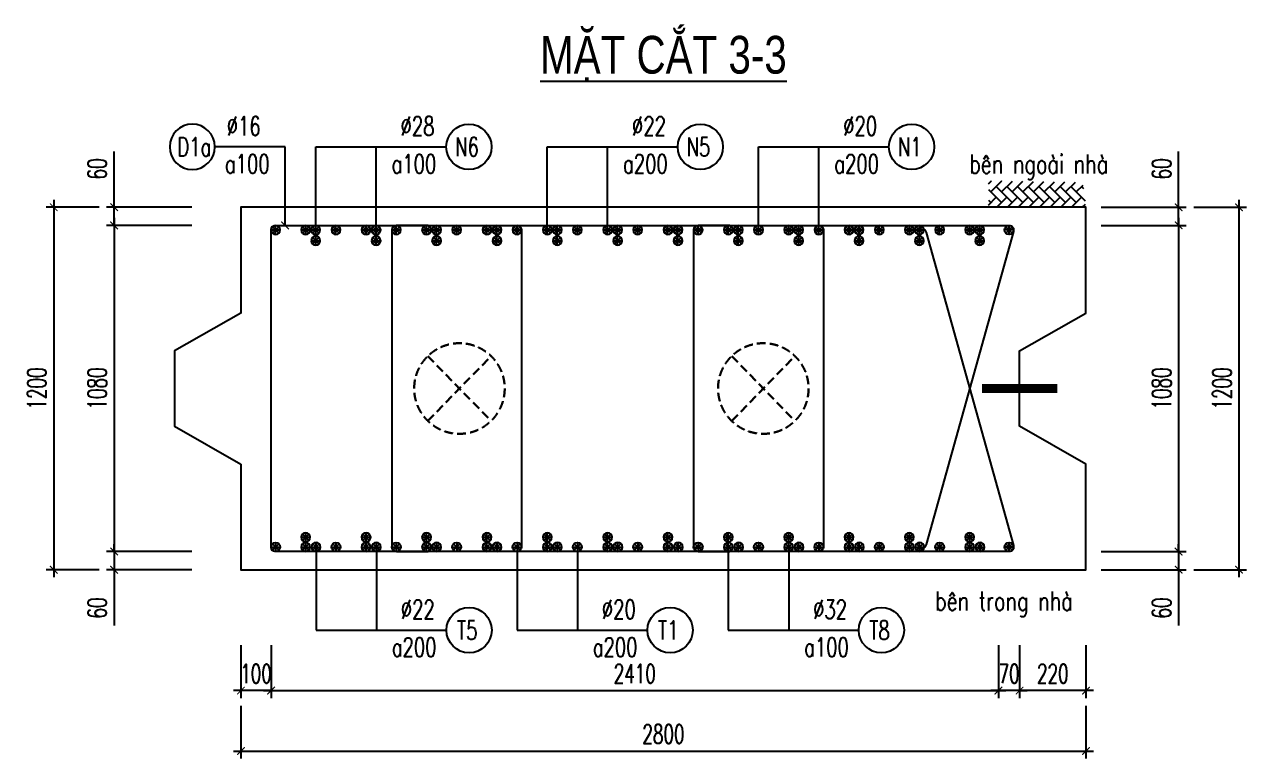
# Model space of a CAD drawing. Header units: millimetres. Extents: x -143483 to 1166745, y -1448440 to -1202244.
# Drawn here: x -13922 to 2275, y -1332029 to -1322307 of the extents above; entities that cross this region are included whole.
import ezdxf
from ezdxf.enums import TextEntityAlignment as Align

# ---------------------------------------------------------------- set-up
doc = ezdxf.new("R2010")
doc.units = ezdxf.units.MM
doc.header["$LTSCALE"] = 30
doc.header["$PDMODE"] = 3
doc.linetypes.add('DASHED', pattern=[19.05, 12.7, -6.35])
doc.layers.get('0').update_dxf_attribs({"lineweight": 9})
doc.layers.get('Defpoints').update_dxf_attribs({"lineweight": 9})
for name, color, linetype in [('ccu11-Cotthep', 9, 'Continuous'), ('ccu11-Dim', 8, 'Continuous'), ('ccu11-Hatch', 8, 'Continuous'), ('ccu11-Text', 31, 'Continuous'), ('ccu11-Thay', 7, 'Continuous'), ('ccu11-Thep', 4, 'Continuous'), ('ccu11-Thep doc', 4, 'Continuous'), ('ccu11-Thepdai', 6, 'Continuous')]:
    doc.layers.add(name, color=color, linetype=linetype)
doc.layers.add('ccu11-Khuat', color=9, linetype='DASHED', lineweight=30)
doc.layers.add('Vicom_thep doc', color=1, linetype='Continuous', lineweight=35)
doc.styles.add('ccu11-dim', font='vnsimli.shx', dxfattribs={"width": 0.65, "bigfont": 'bigfont.shx'})
doc.styles.add('ccu11-VnAvH-B', font='VHAVANB.TTF')
doc.styles.add('ccu11-vnsimli', font='vnsimli.shx', dxfattribs={"width": 0.8, "bigfont": 'vns.shx'})
doc.styles.add('ccu11-vnsimple', font='vnsimple.shx', dxfattribs={"bigfont": 'bigfont.shx'})
doc.styles.add('ccu11_simli', font='vnsimli.shx', dxfattribs={"width": 0.8})
doc.dimstyles.new('ccu11-100', dxfattribs={"dimscale": 100, "dimtxt": 2.5, "dimasz": 1, "dimexe": 1, "dimexo": 2, "dimgap": 1, "dimtad": 1, "dimdec": 0, "dimdsep": 46, "dimtxsty": 'ccu11-dim', "dimblk": 'ARCHTICK', "dimcen": -1, "dimdle": 1, "dimclrd": 256, "dimclre": 256, "dimclrt": 3, "dimadec": 0, "dimazin": 2, "dimtfac": 0.1, "dimtdec": 0, "dimtmove": 0, "dimatfit": 1, "dimldrblk": 'ARCHTICK', "dimfxl": 0, "dimtvp": 0.833333, "dimtolj": 1, "dimtzin": 12, "dimarcsym": 0})
doc.dimstyles.new('ccu11-100x4', dxfattribs={"dimscale": 100, "dimtxt": 2.5, "dimasz": 1, "dimexe": 1, "dimexo": 2, "dimgap": 1, "dimtad": 1, "dimdec": 0, "dimlfac": 0.25, "dimdsep": 46, "dimtxsty": 'ccu11-dim', "dimblk": 'ARCHTICK', "dimcen": -1, "dimdle": 1, "dimclrd": 256, "dimclre": 256, "dimclrt": 3, "dimadec": 0, "dimazin": 2, "dimtfac": 0.1, "dimtdec": 0, "dimtmove": 0, "dimatfit": 1, "dimldrblk": 'ARCHTICK', "dimfxl": 0, "dimtvp": 0.833333, "dimtolj": 1, "dimtzin": 12, "dimarcsym": 0})

# ---------------------------------------------------------------- blocks, each defined once
blk = doc.blocks.new('MCT')
at = {"ltscale": 0.005}
for p, q in [((-0.49, 0), (0.49, 0)), ((0.35, -0.35), (-0.35, 0.35)), ((-0.35, -0.35), (0.35, 0.35)), ((0, -0.49), (0, 0.49))]:
    blk.add_line(p, q, dxfattribs=at)
blk.add_circle((0, 0), 0.492, dxfattribs=at)
blk = doc.blocks.new('*U479')
at = {"layer": 'ccu11-Thep doc', "xscale": -121.9200000001001, "yscale": 121.9200000001001, "zscale": 121.92, "rotation": 270}
blk.add_blockref('MCT', (0, 0), dxfattribs=at)
blk = doc.blocks.new('*U480')
at = {"layer": 'ccu11-Thep doc', "color": 0, "linetype": 'ByBlock', "lineweight": -2, "transparency": 16777216}
for p in [(0, 0), (800, 0), (1600, 0), (2400, 0), (3200, 0), (4000, 0), (4800, 0), (5600, 0), (6400, 0), (7200, 0), (8000, 0), (8800, 0)]:
    blk.add_blockref('*U479', p, dxfattribs=at)
blk = doc.blocks.new('*U481')
at = {"layer": 'ccu11-Thep doc', "xscale": -121.9200000001001, "yscale": 121.9200000001001, "zscale": 121.92, "rotation": 270}
blk.add_blockref('MCT', (0, 0), dxfattribs=at)
blk = doc.blocks.new('*U482')
at = {"layer": 'ccu11-Thep doc', "color": 0, "linetype": 'ByBlock', "lineweight": -2, "transparency": 16777216}
for p in [(0, 0), (800, 0), (1600, 0), (2400, 0), (3200, 0), (4000, 0), (4800, 0), (5600, 0), (6400, 0), (7200, 0), (8000, 0), (8800, 0)]:
    blk.add_blockref('*U481', p, dxfattribs=at)
blk = doc.blocks.new('_ARCHTICK')
at = {"color": 0, "linetype": 'ByBlock', "const_width": 0.15}
blk.add_lwpolyline([(-0.5, -0.5), (0.5, 0.5)], dxfattribs=at)
blk = doc.blocks.new('*D551')
at = {"layer": 'ccu11-Dim', "linetype": 'ByBlock', "lineweight": -2, "ltscale": 30, "transparency": 16777216}
for p, q in [((-12733, -1324728), (-12733, -1323989)), ((-11704, -1324728), (-12833, -1324728)), ((-12733, -1324968), (-12733, -1324728)), ((-11704, -1324968), (-12833, -1324968)), ((-12733, -1324968), (-12733, -1325068))]:
    blk.add_line(p, q, dxfattribs=at)
at = {"layer": 'Defpoints', "color": 0, "linetype": 'ByBlock', "ltscale": 30, "transparency": 16777216}
for p in [(-11504, -1324728), (-12733, -1324968), (-11504, -1324968)]:
    blk.add_point(p, dxfattribs=at)
at = {"layer": 'ccu11-Dim', "linetype": 'ByBlock', "lineweight": -2, "ltscale": 30, "transparency": 16777216, "xscale": 100, "yscale": 100, "zscale": 100}
for p, rotation in [((-12733, -1324728), 270), ((-12733, -1324968), 90)]:
    blk.add_blockref('_ARCHTICK', p, dxfattribs=dict(at, rotation=rotation))
at = {"layer": 'ccu11-Dim', "color": 3, "linetype": 'ByBlock', "ltscale": 30, "transparency": 16777216, "insert": (-12958, -1324220), "char_height": 250, "attachment_point": 5, "rotation": 90, "style": 'ccu11-dim'}
blk.add_mtext('\\A1;60', dxfattribs=at)
blk = doc.blocks.new('*D552')
at = {"layer": 'ccu11-Dim', "linetype": 'ByBlock', "lineweight": -2, "ltscale": 30, "transparency": 16777216}
for p, q in [((-12733, -1324868), (-12733, -1329388)), ((-11704, -1324968), (-12833, -1324968)), ((-11704, -1329288), (-12833, -1329288))]:
    blk.add_line(p, q, dxfattribs=at)
at = {"layer": 'Defpoints', "color": 0, "linetype": 'ByBlock', "ltscale": 30, "transparency": 16777216}
for p in [(-11504, -1324968), (-12733, -1329288), (-11504, -1329288)]:
    blk.add_point(p, dxfattribs=at)
at = {"layer": 'ccu11-Dim', "linetype": 'ByBlock', "lineweight": -2, "ltscale": 30, "transparency": 16777216, "xscale": 100, "yscale": 100, "zscale": 100}
for p, rotation in [((-12733, -1324968), 90), ((-12733, -1329288), 270)]:
    blk.add_blockref('_ARCHTICK', p, dxfattribs=dict(at, rotation=rotation))
at = {"layer": 'ccu11-Dim', "color": 3, "linetype": 'ByBlock', "ltscale": 30, "transparency": 16777216, "insert": (-12958, -1327128), "char_height": 250, "attachment_point": 5, "rotation": 90, "style": 'ccu11-dim'}
blk.add_mtext('\\A1;1080', dxfattribs=at)
blk = doc.blocks.new('*D553')
at = {"layer": 'ccu11-Dim', "linetype": 'ByBlock', "lineweight": -2, "ltscale": 30, "transparency": 16777216}
for p, q in [((-11704, -1329288), (-12833, -1329288)), ((-12733, -1329288), (-12733, -1329188)), ((-12733, -1329288), (-12733, -1329528)), ((-11704, -1329528), (-12833, -1329528)), ((-12733, -1329528), (-12733, -1330268))]:
    blk.add_line(p, q, dxfattribs=at)
at = {"layer": 'Defpoints', "color": 0, "linetype": 'ByBlock', "ltscale": 30, "transparency": 16777216}
for p in [(-12733, -1329288), (-11504, -1329288), (-11504, -1329528)]:
    blk.add_point(p, dxfattribs=at)
at = {"layer": 'ccu11-Dim', "linetype": 'ByBlock', "lineweight": -2, "ltscale": 30, "transparency": 16777216, "xscale": 100, "yscale": 100, "zscale": 100}
for p, rotation in [((-12733, -1329288), 270), ((-12733, -1329528), 90)]:
    blk.add_blockref('_ARCHTICK', p, dxfattribs=dict(at, rotation=rotation))
at = {"layer": 'ccu11-Dim', "color": 3, "linetype": 'ByBlock', "ltscale": 30, "transparency": 16777216, "insert": (-12958, -1330036), "char_height": 250, "attachment_point": 5, "rotation": 90, "style": 'ccu11-dim'}
blk.add_mtext('\\A1;60', dxfattribs=at)
blk = doc.blocks.new('*D554')
at = {"layer": 'ccu11-Dim', "linetype": 'ByBlock', "lineweight": -2, "ltscale": 30, "transparency": 16777216}
for p, q in [((-12933, -1324728), (-13633, -1324728)), ((-13533, -1324628), (-13533, -1329628)), ((-12933, -1329528), (-13633, -1329528))]:
    blk.add_line(p, q, dxfattribs=at)
at = {"layer": 'Defpoints', "color": 0, "linetype": 'ByBlock', "ltscale": 30, "transparency": 16777216}
for p in [(-12733, -1324728), (-13533, -1329528), (-12733, -1329528)]:
    blk.add_point(p, dxfattribs=at)
at = {"layer": 'ccu11-Dim', "linetype": 'ByBlock', "lineweight": -2, "ltscale": 30, "transparency": 16777216, "xscale": 100, "yscale": 100, "zscale": 100}
for p, rotation in [((-13533, -1324728), 90), ((-13533, -1329528), 270)]:
    blk.add_blockref('_ARCHTICK', p, dxfattribs=dict(at, rotation=rotation))
at = {"layer": 'ccu11-Dim', "color": 3, "linetype": 'ByBlock', "ltscale": 30, "transparency": 16777216, "insert": (-13758, -1327128), "char_height": 250, "attachment_point": 5, "rotation": 90, "style": 'ccu11-dim'}
blk.add_mtext('\\A1;1200', dxfattribs=at)
blk = doc.blocks.new('*D555')
at = {"layer": 'ccu11-Dim', "linetype": 'ByBlock', "lineweight": -2, "ltscale": 30, "transparency": 16777216}
for p, q in [((-733, -1330529), (-733, -1331229)), ((147, -1330529), (147, -1331229)), ((247, -1331129), (-833, -1331129))]:
    blk.add_line(p, q, dxfattribs=at)
at = {"layer": 'Defpoints', "color": 0, "linetype": 'ByBlock', "ltscale": 30, "transparency": 16777216}
for p in [(-733, -1330329), (147, -1330329), (-733, -1331129)]:
    blk.add_point(p, dxfattribs=at)
at = {"layer": 'ccu11-Dim', "linetype": 'ByBlock', "lineweight": -2, "ltscale": 30, "transparency": 16777216, "xscale": 100, "yscale": 100, "zscale": 100, "rotation": 180}
blk.add_blockref('_ARCHTICK', (-733, -1331129), dxfattribs=at)
at = {"layer": 'ccu11-Dim', "linetype": 'ByBlock', "lineweight": -2, "ltscale": 30, "transparency": 16777216, "xscale": 100, "yscale": 100, "zscale": 100}
blk.add_blockref('_ARCHTICK', (147, -1331129), dxfattribs=at)
at = {"layer": 'ccu11-Dim', "color": 3, "linetype": 'ByBlock', "ltscale": 30, "transparency": 16777216, "insert": (-293, -1330904), "char_height": 250, "attachment_point": 5, "style": 'ccu11-dim'}
blk.add_mtext('\\A1;220', dxfattribs=at)
blk = doc.blocks.new('*D556')
at = {"layer": 'ccu11-Dim', "linetype": 'ByBlock', "lineweight": -2, "ltscale": 30, "transparency": 16777216}
for p, q in [((-11053, -1331329), (-11053, -1332029)), ((147, -1331329), (147, -1332029)), ((-11153, -1331929), (247, -1331929))]:
    blk.add_line(p, q, dxfattribs=at)
at = {"layer": 'Defpoints', "color": 0, "linetype": 'ByBlock', "ltscale": 30, "transparency": 16777216}
for p in [(-11053, -1331129), (147, -1331129), (147, -1331929)]:
    blk.add_point(p, dxfattribs=at)
at = {"layer": 'ccu11-Dim', "linetype": 'ByBlock', "lineweight": -2, "ltscale": 30, "transparency": 16777216, "xscale": 100, "yscale": 100, "zscale": 100, "rotation": 180}
blk.add_blockref('_ARCHTICK', (-11053, -1331929), dxfattribs=at)
at = {"layer": 'ccu11-Dim', "linetype": 'ByBlock', "lineweight": -2, "ltscale": 30, "transparency": 16777216, "xscale": 100, "yscale": 100, "zscale": 100}
blk.add_blockref('_ARCHTICK', (147, -1331929), dxfattribs=at)
at = {"layer": 'ccu11-Dim', "color": 3, "linetype": 'ByBlock', "ltscale": 30, "transparency": 16777216, "insert": (-5453, -1331704), "char_height": 250, "attachment_point": 5, "style": 'ccu11-dim'}
blk.add_mtext('\\A1;2800', dxfattribs=at)
blk = doc.blocks.new('*D557')
at = {"layer": 'ccu11-Dim', "linetype": 'ByBlock', "lineweight": -2, "ltscale": 30, "transparency": 16777216}
for p, q in [((-1013, -1330529), (-1013, -1331229)), ((-733, -1330529), (-733, -1331229)), ((-1013, -1331129), (-1113, -1331129)), ((-733, -1331129), (-1013, -1331129)), ((-733, -1331129), (-633, -1331129))]:
    blk.add_line(p, q, dxfattribs=at)
at = {"layer": 'Defpoints', "color": 0, "linetype": 'ByBlock', "ltscale": 30, "transparency": 16777216}
for p in [(-1013, -1330329), (-733, -1330329), (-1013, -1331129)]:
    blk.add_point(p, dxfattribs=at)
at = {"layer": 'ccu11-Dim', "linetype": 'ByBlock', "lineweight": -2, "ltscale": 30, "transparency": 16777216, "xscale": 100, "yscale": 100, "zscale": 100}
blk.add_blockref('_ARCHTICK', (-1013, -1331129), dxfattribs=at)
at = {"layer": 'ccu11-Dim', "linetype": 'ByBlock', "lineweight": -2, "ltscale": 30, "transparency": 16777216, "xscale": 100, "yscale": 100, "zscale": 100, "rotation": 180}
blk.add_blockref('_ARCHTICK', (-733, -1331129), dxfattribs=at)
at = {"layer": 'ccu11-Dim', "color": 3, "linetype": 'ByBlock', "ltscale": 30, "transparency": 16777216, "insert": (-873, -1330904), "char_height": 250, "attachment_point": 5, "style": 'ccu11-dim'}
blk.add_mtext('\\A1;70', dxfattribs=at)
blk = doc.blocks.new('*D558')
at = {"layer": 'ccu11-Dim', "linetype": 'ByBlock', "lineweight": -2, "ltscale": 30, "transparency": 16777216}
for p, q in [((-10653, -1330529), (-10653, -1331229)), ((-1013, -1330529), (-1013, -1331229)), ((-10753, -1331129), (-913, -1331129))]:
    blk.add_line(p, q, dxfattribs=at)
at = {"layer": 'Defpoints', "color": 0, "linetype": 'ByBlock', "ltscale": 30, "transparency": 16777216}
for p in [(-10653, -1330329), (-1013, -1330329), (-1013, -1331129)]:
    blk.add_point(p, dxfattribs=at)
at = {"layer": 'ccu11-Dim', "linetype": 'ByBlock', "lineweight": -2, "ltscale": 30, "transparency": 16777216, "xscale": 100, "yscale": 100, "zscale": 100, "rotation": 180}
blk.add_blockref('_ARCHTICK', (-10653, -1331129), dxfattribs=at)
at = {"layer": 'ccu11-Dim', "linetype": 'ByBlock', "lineweight": -2, "ltscale": 30, "transparency": 16777216, "xscale": 100, "yscale": 100, "zscale": 100}
blk.add_blockref('_ARCHTICK', (-1013, -1331129), dxfattribs=at)
at = {"layer": 'ccu11-Dim', "color": 3, "linetype": 'ByBlock', "ltscale": 30, "transparency": 16777216, "insert": (-5833, -1330904), "char_height": 250, "attachment_point": 5, "style": 'ccu11-dim'}
blk.add_mtext('\\A1;2410', dxfattribs=at)
blk = doc.blocks.new('*D559')
at = {"layer": 'ccu11-Dim', "linetype": 'ByBlock', "lineweight": -2, "ltscale": 30, "transparency": 16777216}
for p, q in [((-11053, -1330529), (-11053, -1331229)), ((-10653, -1330529), (-10653, -1331229)), ((-11053, -1331129), (-11153, -1331129)), ((-10653, -1331129), (-11053, -1331129)), ((-10653, -1331129), (-10553, -1331129))]:
    blk.add_line(p, q, dxfattribs=at)
at = {"layer": 'Defpoints', "color": 0, "linetype": 'ByBlock', "ltscale": 30, "transparency": 16777216}
for p in [(-11053, -1330329), (-10653, -1330329), (-11053, -1331129)]:
    blk.add_point(p, dxfattribs=at)
at = {"layer": 'ccu11-Dim', "linetype": 'ByBlock', "lineweight": -2, "ltscale": 30, "transparency": 16777216, "xscale": 100, "yscale": 100, "zscale": 100}
blk.add_blockref('_ARCHTICK', (-11053, -1331129), dxfattribs=at)
at = {"layer": 'ccu11-Dim', "linetype": 'ByBlock', "lineweight": -2, "ltscale": 30, "transparency": 16777216, "xscale": 100, "yscale": 100, "zscale": 100, "rotation": 180}
blk.add_blockref('_ARCHTICK', (-10653, -1331129), dxfattribs=at)
at = {"layer": 'ccu11-Dim', "color": 3, "linetype": 'ByBlock', "ltscale": 30, "transparency": 16777216, "insert": (-10853, -1330904), "char_height": 250, "attachment_point": 5, "style": 'ccu11-dim'}
blk.add_mtext('\\A1;100', dxfattribs=at)
blk = doc.blocks.new('SHD')
at = {"layer": 'ccu11-Cotthep'}
blk.add_circle((300, 0), 300, dxfattribs=at)
at = {"layer": 'ccu11-Cotthep', "color": 31, "style": 'ccu11_simli', "width": 0.8}
blk.add_attdef('DK', text='', height=250, dxfattribs=at).set_placement((-101, 65), align=Align.BOTTOM_RIGHT)
blk.add_attdef('KH', text='', height=250, dxfattribs=at).set_placement((300, 0), align=Align.MIDDLE)
blk.add_attdef('KC', text='', height=250, dxfattribs=at).set_placement((-101, -142), align=Align.TOP_RIGHT)
blk = doc.blocks.new('*D560')
at = {"layer": 'ccu11-Dim', "linetype": 'ByBlock', "lineweight": -2, "ltscale": 30, "transparency": 16777216}
for p, q in [((1375, -1324728), (1375, -1323989)), ((347, -1324728), (1475, -1324728)), ((1375, -1324968), (1375, -1324728)), ((347, -1324968), (1475, -1324968)), ((1375, -1324968), (1375, -1325068))]:
    blk.add_line(p, q, dxfattribs=at)
at = {"layer": 'Defpoints', "color": 0, "linetype": 'ByBlock', "ltscale": 30, "transparency": 16777216}
for p in [(147, -1324728), (147, -1324968), (1375, -1324968)]:
    blk.add_point(p, dxfattribs=at)
at = {"layer": 'ccu11-Dim', "linetype": 'ByBlock', "lineweight": -2, "ltscale": 30, "transparency": 16777216, "xscale": 100, "yscale": 100, "zscale": 100}
for p, rotation in [((1375, -1324728), 270), ((1375, -1324968), 90)]:
    blk.add_blockref('_ARCHTICK', p, dxfattribs=dict(at, rotation=rotation))
at = {"layer": 'ccu11-Dim', "color": 3, "linetype": 'ByBlock', "ltscale": 30, "transparency": 16777216, "insert": (1150, -1324220), "char_height": 250, "attachment_point": 5, "rotation": 90, "style": 'ccu11-dim'}
blk.add_mtext('\\A1;60', dxfattribs=at)
blk = doc.blocks.new('*D561')
at = {"layer": 'ccu11-Dim', "linetype": 'ByBlock', "lineweight": -2, "ltscale": 30, "transparency": 16777216}
for p, q in [((1375, -1324868), (1375, -1329388)), ((347, -1324968), (1475, -1324968)), ((347, -1329288), (1475, -1329288))]:
    blk.add_line(p, q, dxfattribs=at)
at = {"layer": 'Defpoints', "color": 0, "linetype": 'ByBlock', "ltscale": 30, "transparency": 16777216}
for p in [(147, -1324968), (147, -1329288), (1375, -1329288)]:
    blk.add_point(p, dxfattribs=at)
at = {"layer": 'ccu11-Dim', "linetype": 'ByBlock', "lineweight": -2, "ltscale": 30, "transparency": 16777216, "xscale": 100, "yscale": 100, "zscale": 100}
for p, rotation in [((1375, -1324968), 90), ((1375, -1329288), 270)]:
    blk.add_blockref('_ARCHTICK', p, dxfattribs=dict(at, rotation=rotation))
at = {"layer": 'ccu11-Dim', "color": 3, "linetype": 'ByBlock', "ltscale": 30, "transparency": 16777216, "insert": (1150, -1327128), "char_height": 250, "attachment_point": 5, "rotation": 90, "style": 'ccu11-dim'}
blk.add_mtext('\\A1;1080', dxfattribs=at)
blk = doc.blocks.new('*D562')
at = {"layer": 'ccu11-Dim', "linetype": 'ByBlock', "lineweight": -2, "ltscale": 30, "transparency": 16777216}
for p, q in [((347, -1329288), (1475, -1329288)), ((1375, -1329288), (1375, -1329188)), ((1375, -1329288), (1375, -1329528)), ((347, -1329528), (1475, -1329528)), ((1375, -1329528), (1375, -1330268))]:
    blk.add_line(p, q, dxfattribs=at)
at = {"layer": 'Defpoints', "color": 0, "linetype": 'ByBlock', "ltscale": 30, "transparency": 16777216}
for p in [(147, -1329288), (1375, -1329288), (147, -1329528)]:
    blk.add_point(p, dxfattribs=at)
at = {"layer": 'ccu11-Dim', "linetype": 'ByBlock', "lineweight": -2, "ltscale": 30, "transparency": 16777216, "xscale": 100, "yscale": 100, "zscale": 100}
for p, rotation in [((1375, -1329288), 270), ((1375, -1329528), 90)]:
    blk.add_blockref('_ARCHTICK', p, dxfattribs=dict(at, rotation=rotation))
at = {"layer": 'ccu11-Dim', "color": 3, "linetype": 'ByBlock', "ltscale": 30, "transparency": 16777216, "insert": (1150, -1330036), "char_height": 250, "attachment_point": 5, "rotation": 90, "style": 'ccu11-dim'}
blk.add_mtext('\\A1;60', dxfattribs=at)
blk = doc.blocks.new('*D563')
at = {"layer": 'ccu11-Dim', "linetype": 'ByBlock', "lineweight": -2, "ltscale": 30, "transparency": 16777216}
for p, q in [((1575, -1324728), (2275, -1324728)), ((2175, -1324628), (2175, -1329628)), ((1575, -1329528), (2275, -1329528))]:
    blk.add_line(p, q, dxfattribs=at)
at = {"layer": 'Defpoints', "color": 0, "linetype": 'ByBlock', "ltscale": 30, "transparency": 16777216}
for p in [(1375, -1324728), (1375, -1329528), (2175, -1329528)]:
    blk.add_point(p, dxfattribs=at)
at = {"layer": 'ccu11-Dim', "linetype": 'ByBlock', "lineweight": -2, "ltscale": 30, "transparency": 16777216, "xscale": 100, "yscale": 100, "zscale": 100}
for p, rotation in [((2175, -1324728), 90), ((2175, -1329528), 270)]:
    blk.add_blockref('_ARCHTICK', p, dxfattribs=dict(at, rotation=rotation))
at = {"layer": 'ccu11-Dim', "color": 3, "linetype": 'ByBlock', "ltscale": 30, "transparency": 16777216, "insert": (1950, -1327128), "char_height": 250, "attachment_point": 5, "rotation": 90, "style": 'ccu11-dim'}
blk.add_mtext('\\A1;1200', dxfattribs=at)
blk = doc.blocks.new('ccu11_block_thep')
at = {"layer": 'ccu11-Thep', "color": 3}
for p, q in [((-0.4, 0), (0.4, 0)), ((-0.28, 0.28), (0.28, -0.28)), ((0.28, 0.28), (-0.28, -0.28)), ((0, 0.4), (0, -0.4))]:
    blk.add_line(p, q, dxfattribs=at)
at = {"layer": 'ccu11-Thep', "color": 1, "const_width": 0.0667}
blk.add_lwpolyline([(-0.4, 0, 1), (0.4, 0, 1), (-0.4, 0, 1)], format="xyb", dxfattribs=at)
at = {"layer": 'ccu11-Thep', "color": 1}
blk.add_circle((0, 0), 0.4, dxfattribs=at)
blk = doc.blocks.new('*U473')
at = {"layer": 'Vicom_thep doc', "xscale": -150, "yscale": 150, "zscale": 150, "rotation": 180}
blk.add_blockref('ccu11_block_thep', (0, 0), dxfattribs=at)
blk = doc.blocks.new('*U474')
at = {"layer": 'ccu11-Thep doc', "color": 0, "linetype": 'ByBlock', "lineweight": -2, "transparency": 16777216}
for p in [(0, 0), (800, 0), (1600, 0), (2400, 0), (3200, 0), (4000, 0), (4800, 0), (5600, 0), (6400, 0), (7200, 0), (8000, 0), (8800, 0)]:
    blk.add_blockref('*U473', p, dxfattribs=at)
blk = doc.blocks.new('*U475')
at = {"layer": 'Vicom_thep doc', "xscale": -150, "yscale": 150, "zscale": 150, "rotation": 180}
blk.add_blockref('ccu11_block_thep', (0, 0), dxfattribs=at)
blk = doc.blocks.new('*U476')
at = {"layer": 'ccu11-Thep doc', "color": 0, "linetype": 'ByBlock', "lineweight": -2, "transparency": 16777216}
for p in [(0, 0), (800, 0), (1600, 0), (2400, 0), (3200, 0), (4000, 0), (4800, 0), (5600, 0), (6400, 0), (7200, 0), (8000, 0), (8800, 0)]:
    blk.add_blockref('*U475', p, dxfattribs=at)
blk = doc.blocks.new('*U477')
at = {"layer": 'Vicom_thep doc', "xscale": -150, "yscale": 150, "zscale": 150, "rotation": 180}
blk.add_blockref('ccu11_block_thep', (0, 0), dxfattribs=at)
blk = doc.blocks.new('*U478')
at = {"layer": 'ccu11-Thep doc', "color": 0, "linetype": 'ByBlock', "lineweight": -2, "transparency": 16777216}
for p in [(0, 0), (800, 0), (1600, 0), (2400, 0), (3200, 0), (4000, 0), (4800, 0), (5600, 0), (6400, 0), (7200, 0), (8000, 0), (8800, 0)]:
    blk.add_blockref('*U477', p, dxfattribs=at)
blk = doc.blocks.new('*U483')
at = {"layer": 'Vicom_thep doc', "xscale": -150, "yscale": 150, "zscale": 150, "rotation": 180}
blk.add_blockref('ccu11_block_thep', (0, 0), dxfattribs=at)
blk = doc.blocks.new('*U484')
at = {"layer": 'ccu11-Thep doc', "color": 0, "linetype": 'ByBlock', "lineweight": -2, "transparency": 16777216}
for p in [(0, 0), (800, 0), (1600, 0), (2400, 0), (3200, 0), (4000, 0), (4800, 0), (5600, 0), (6400, 0), (7200, 0), (8000, 0), (8800, 0)]:
    blk.add_blockref('*U483', p, dxfattribs=at)
blk = doc.blocks.new('*U485')
at = {"layer": 'Vicom_thep doc', "xscale": -150, "yscale": 150, "zscale": 150, "rotation": 180}
blk.add_blockref('ccu11_block_thep', (0, 0), dxfattribs=at)
blk = doc.blocks.new('*U486')
at = {"layer": 'ccu11-Thep doc', "color": 0, "linetype": 'ByBlock', "lineweight": -2, "transparency": 16777216}
for p in [(0, 0), (800, 0), (1600, 0), (2400, 0), (3200, 0), (4000, 0), (4800, 0), (5600, 0), (6400, 0), (7200, 0), (8000, 0), (8800, 0)]:
    blk.add_blockref('*U485', p, dxfattribs=at)
blk = doc.blocks.new('*U631')
at = {"layer": 'Vicom_thep doc', "xscale": -150, "yscale": 150, "zscale": 150, "rotation": 180}
blk.add_blockref('ccu11_block_thep', (0, 0), dxfattribs=at)
blk = doc.blocks.new('*U632')
at = {"layer": 'ccu11-Thep doc', "color": 0, "linetype": 'ByBlock', "lineweight": -2, "transparency": 16777216}
for p in [(0, 0), (800, 0), (1600, 0), (2400, 0), (3200, 0), (4000, 0), (4800, 0), (5600, 0), (6400, 0), (7200, 0), (8000, 0), (8800, 0)]:
    blk.add_blockref('*U631', p, dxfattribs=at)

msp = doc.modelspace()

# ---------------------------------------------------------------- hatches: boundary and pattern name
at = {"layer": 'ccu11-Hatch', "ltscale": 10}
h = msp.add_hatch(dxfattribs=at)
h.set_pattern_fill('AR-HBONE', color=256, scale=25, angle=270, style=0)
h.set_pattern_definition([(45, (-3262995.94, 451727.8), (141.4213562, 4e-14), [300, -100]), (315, (-3262925.23, 451798.51), (141.4213562, 4e-14), [300, -100])])
h.paths.add_polyline_path([(-1145.44, -1324375.67), (-1145.44, -1324728.4), (146.92, -1324728.4), (104.06, -1324397.09)])

# ---------------------------------------------------------------- linework, layer by layer
at = {"layer": 'ccu11-Khuat', "ltscale": 0.3}
for p, q in [((-8575.66, -1326699.05), (-7737.43, -1327557.75)), ((-8575.66, -1327557.75), (-7737.43, -1326699.05)), ((-4548.42, -1326699.05), (-3710.19, -1327557.75)), ((-4548.42, -1327557.75), (-3710.19, -1326699.05))]:
    msp.add_line(p, q, dxfattribs=at)
for centre in [(-8156.54, -1327128.4), (-4129.31, -1327128.4)]:
    msp.add_circle(centre, 600, dxfattribs=at)
at = {"layer": 'ccu11-Thay'}
msp.add_lwpolyline([(-11053.08, -1328128.4), (-11053.08, -1329528.4), (146.92, -1329528.4), (146.92, -1328128.4), (-732.85, -1327628.4), (-732.85, -1326628.4), (146.92, -1326128.4), (146.92, -1324728.4), (-11053.08, -1324728.4), (-11053.08, -1326128.4), (-11932.85, -1326628.4), (-11932.85, -1327628.4)], close=True, dxfattribs=at)
at = {"layer": 'ccu11-Thep', "const_width": 120}
msp.add_lwpolyline([(-1232.85, -1327128.4), (-232.85, -1327128.4)], dxfattribs=at)
at = {"layer": 'ccu11-Thepdai'}
for points in [[(-2801.28, -1324968.4), (-2080.82, -1324968.4, -0.23620228), (-1969.05, -1325061.14), (-815.17, -1329207.9, -0.5204497), (-871.56, -1329288.4), (-10603.08, -1329288.4, -0.41421356), (-10653.08, -1329238.4), (-10653.08, -1325018.4, -0.41421356), (-10603.08, -1324968.4), (-871.56, -1324968.4, -0.5204497), (-815.17, -1325048.9), (-1969.05, -1329195.65, -0.23620228), (-2080.82, -1329288.4), (-2801.28, -1329288.4)], [(-8572.4, -1324968.4), (-8992.4, -1324968.4, 0.41421356), (-9052.4, -1325028.4), (-9052.4, -1329228.4, 0.41421356), (-8992.4, -1329288.4), (-8572.4, -1329288.4)], [(-7812.4, -1324968.4), (-7392.4, -1324968.4, -0.41421356), (-7332.4, -1325028.4), (-7332.4, -1329228.4, -0.41421356), (-7392.4, -1329288.4), (-7812.4, -1329288.4)], [(-4572.4, -1324968.4), (-4992.4, -1324968.4, 0.41421356), (-5052.4, -1325028.4), (-5052.4, -1329228.4, 0.41421356), (-4992.4, -1329288.4), (-4572.4, -1329288.4)], [(-3812.4, -1324968.4), (-3392.4, -1324968.4, -0.41421356), (-3332.4, -1325028.4), (-3332.4, -1329228.4, -0.41421356), (-3392.4, -1329288.4), (-3812.4, -1329288.4)]]:
    msp.add_lwpolyline(points, format="xyb", dxfattribs=at)

# ---------------------------------------------------------------- block references
at = {"layer": 'ccu11-Cotthep'}
ref = msp.add_blockref('SHD', (-11396.92, -1323928.04), dxfattribs=dict(at, xscale=-1))
ref.add_attrib('KH', 'D1a', dxfattribs={"color": 31, "height": 250, "style": 'ccu11-vnsimple', "width": 0.7}).set_placement((-11671.92, -1323928.04), align=Align.MIDDLE_CENTER)
ref.add_attrib('KC', 'a100', dxfattribs={"color": 31, "height": 250, "style": 'ccu11-vnsimple', "width": 0.7}).set_placement((-10968.34, -1324028.04), align=Align.TOP_CENTER)
ref.add_attrib('DK', '`16', dxfattribs={"color": 31, "height": 250, "style": 'ccu11-vnsimple', "width": 0.7}).set_placement((-11016.13, -1323853.04), align=Align.BOTTOM_CENTER)
ref = msp.add_blockref('SHD', (-8331.42, -1323928.04), dxfattribs=at)
ref.add_attrib('KH', 'N6', dxfattribs={"color": 31, "height": 250, "style": 'ccu11-vnsimple', "width": 0.7}).set_placement((-8056.42, -1323928.04), align=Align.MIDDLE_CENTER)
ref.add_attrib('KC', 'a100', dxfattribs={"color": 31, "height": 250, "style": 'ccu11-vnsimple', "width": 0.7}).set_placement((-8760.01, -1324028.04), align=Align.TOP_CENTER)
ref.add_attrib('DK', '`28', dxfattribs={"color": 31, "height": 250, "style": 'ccu11-vnsimple', "width": 0.7}).set_placement((-8712.21, -1323853.04), align=Align.BOTTOM_CENTER)
ref = msp.add_blockref('SHD', (-5264.08, -1323928.04), dxfattribs=at)
ref.add_attrib('KH', 'N5', dxfattribs={"color": 31, "height": 250, "style": 'ccu11-vnsimple', "width": 0.7}).set_placement((-4989.08, -1323928.04), align=Align.MIDDLE_CENTER)
ref.add_attrib('KC', 'a200', dxfattribs={"color": 31, "height": 250, "style": 'ccu11-vnsimple', "width": 0.7}).set_placement((-5692.66, -1324028.04), align=Align.TOP_CENTER)
ref.add_attrib('DK', '`22', dxfattribs={"color": 31, "height": 250, "style": 'ccu11-vnsimple', "width": 0.7}).set_placement((-5644.87, -1323853.04), align=Align.BOTTOM_CENTER)
ref = msp.add_blockref('SHD', (-2464.08, -1323928.04), dxfattribs=at)
ref.add_attrib('KH', 'N1', dxfattribs={"color": 31, "height": 250, "style": 'ccu11-vnsimple', "width": 0.7}).set_placement((-2189.08, -1323928.04), align=Align.MIDDLE_CENTER)
ref.add_attrib('KC', 'a200', dxfattribs={"color": 31, "height": 250, "style": 'ccu11-vnsimple', "width": 0.7}).set_placement((-2892.66, -1324028.04), align=Align.TOP_CENTER)
ref.add_attrib('DK', '`20', dxfattribs={"color": 31, "height": 250, "style": 'ccu11-vnsimple', "width": 0.7}).set_placement((-2844.87, -1323853.04), align=Align.BOTTOM_CENTER)
ref = msp.add_blockref('SHD', (-8328.47, -1330328.75), dxfattribs=at)
ref.add_attrib('KH', 'T5', dxfattribs={"color": 31, "height": 250, "style": 'ccu11-vnsimple', "width": 0.7}).set_placement((-8053.47, -1330328.75), align=Align.MIDDLE_CENTER)
ref.add_attrib('KC', 'a200', dxfattribs={"color": 31, "height": 250, "style": 'ccu11-vnsimple', "width": 0.7}).set_placement((-8757.05, -1330428.75), align=Align.TOP_CENTER)
ref.add_attrib('DK', '`22', dxfattribs={"color": 31, "height": 250, "style": 'ccu11-vnsimple', "width": 0.7}).set_placement((-8709.25, -1330253.75), align=Align.BOTTOM_CENTER)
ref = msp.add_blockref('SHD', (-5664.08, -1330328.75), dxfattribs=at)
ref.add_attrib('KH', 'T1', dxfattribs={"color": 31, "height": 250, "style": 'ccu11-vnsimple', "width": 0.7}).set_placement((-5389.08, -1330328.75), align=Align.MIDDLE_CENTER)
ref.add_attrib('KC', 'a200', dxfattribs={"color": 31, "height": 250, "style": 'ccu11-vnsimple', "width": 0.7}).set_placement((-6092.66, -1330428.75), align=Align.TOP_CENTER)
ref.add_attrib('DK', '`20', dxfattribs={"color": 31, "height": 250, "style": 'ccu11-vnsimple', "width": 0.7}).set_placement((-6044.87, -1330253.75), align=Align.BOTTOM_CENTER)
ref = msp.add_blockref('SHD', (-2864.08, -1330328.75), dxfattribs=at)
ref.add_attrib('KH', 'T8', dxfattribs={"color": 31, "height": 250, "style": 'ccu11-vnsimple', "width": 0.7}).set_placement((-2589.08, -1330328.75), align=Align.MIDDLE_CENTER)
ref.add_attrib('KC', 'a100', dxfattribs={"color": 31, "height": 250, "style": 'ccu11-vnsimple', "width": 0.7}).set_placement((-3292.66, -1330428.75), align=Align.TOP_CENTER)
ref.add_attrib('DK', '`32', dxfattribs={"color": 31, "height": 250, "style": 'ccu11-vnsimple', "width": 0.7}).set_placement((-3244.87, -1330253.75), align=Align.BOTTOM_CENTER)
at = {"layer": 'ccu11-Thep doc'}
for name, p in [('*U480', (-10593.08, -1325028.4)), ('*U474', (-10193.08, -1325028.4)), ('*U484', (-10060.42, -1325028.4)), ('*U486', (-10060.42, -1325171.81)), ('*U478', (-10193.08, -1329098.29)), ('*U476', (-10193.08, -1329228.4)), ('*U632', (-10057.47, -1329228.4))]:
    msp.add_blockref(name, p, dxfattribs=at)
at = {"layer": 'ccu11-Thep doc', "xscale": 121.9200000001001, "yscale": 121.9200000001001, "zscale": 121.9200000001001, "rotation": 90.00000000000001}
for p in [(-872.73, -1325028.4), (-872.73, -1329228.4)]:
    msp.add_blockref('MCT', p, dxfattribs=at)
at = {"layer": 'ccu11-Thep doc', "xscale": -1, "rotation": 180}
msp.add_blockref('*U482', (-10593.08, -1329228.4), dxfattribs=at)

# ---------------------------------------------------------------- texts
at = {"layer": 'ccu11-Text', "color": 3, "style": 'ccu11-VnAvH-B', "width": 0.8}
msp.add_text('%%UmÆt c¾t 3-3', height=500, dxfattribs=at).set_placement((-5453.08, -1322958.27), align=Align.CENTER)
at = {"layer": 'ccu11-Text', "linetype": 'Continuous', "style": 'ccu11-vnsimli', "width": 0.75}
for s, p in [('bªn ngoµi nhµ', (-479.85, -1324280.25)), ('bªn trong nhµ', (-940.5, -1330066.86))]:
    msp.add_text(s, height=250, dxfattribs=at).set_placement(p, align=Align.CENTER)

# ---------------------------------------------------------------- dimensions: what is measured, and where the dimension line sits
at = {"layer": 'ccu11-Dim', "linetype": 'ByBlock', "ltscale": 30}
for base, p1, p2, angle, picture, middle in [((-12732.85, -1324968.4), (-11504.45, -1324728.4), (-11504.45, -1324968.4), 90, '*D551', (-12732.85, -1324220.41)), ((1375.31, -1324968.4), (146.92, -1324728.4), (146.92, -1324968.4), 90, '*D560', (1375.31, -1324220.41)), ((-12732.85, -1329288.4), (-11504.45, -1329528.4), (-11504.45, -1329288.4), 270, '*D553', (-12732.85, -1330036.38)), ((1375.31, -1329288.4), (146.92, -1329528.4), (146.92, -1329288.4), 270, '*D562', (1375.31, -1330036.38))]:
    dim = msp.add_linear_dim(base=base, p1=p1, p2=p2, angle=angle, dimstyle='ccu11-100x4', dxfattribs=at)
    dim.commit()
    dim.dimension.update_dxf_attribs({"geometry": picture, "text_midpoint": middle, "dimtype": 160})
for base, p1, p2, picture, middle in [((-13532.85, -1329528.4), (-12732.85, -1324728.4), (-12732.85, -1329528.4), '*D554', (-13757.85, -1327128.4)), ((2175.31, -1329528.4), (1375.31, -1324728.4), (1375.31, -1329528.4), '*D563', (1950.31, -1327128.4))]:
    dim = msp.add_linear_dim(base=base, p1=p1, p2=p2, angle=90, dimstyle='ccu11-100x4', dxfattribs=at)
    dim.commit()
    dim.dimension.update_dxf_attribs({"geometry": picture, "text_midpoint": middle})
for base, p1, p2, picture, middle in [((-12732.85, -1329288.4), (-11504.45, -1324968.4), (-11504.45, -1329288.4), '*D552', (-12957.85, -1327128.4)), ((1375.31, -1329288.4), (146.92, -1324968.4), (146.92, -1329288.4), '*D561', (1150.31, -1327128.4))]:
    dim = msp.add_linear_dim(base=base, p1=p1, p2=p2, angle=90, dimstyle='ccu11-100x4', override={"dimtmove": 1}, dxfattribs=at)
    dim.commit()
    dim.dimension.update_dxf_attribs({"geometry": picture, "text_midpoint": middle})
for base, p1, p2, picture, middle in [((-11053.08, -1331128.75), (-10653.08, -1330328.76), (-11053.08, -1330328.76), '*D559', (-10853.08, -1330903.75)), ((-1013.08, -1331128.75), (-733.08, -1330328.76), (-1013.08, -1330328.76), '*D557', (-873.08, -1330903.75))]:
    dim = msp.add_linear_dim(base=base, p1=p1, p2=p2, dimstyle='ccu11-100x4', override={"dimtix": 1}, dxfattribs=at)
    dim.commit()
    dim.dimension.update_dxf_attribs({"geometry": picture, "text_midpoint": middle})
for base, p1, p2, picture, middle in [((-1013.08, -1331128.75), (-10653.08, -1330328.76), (-1013.08, -1330328.76), '*D558', (-5833.08, -1330903.75)), ((-733.08, -1331128.75), (146.92, -1330328.76), (-733.08, -1330328.76), '*D555', (-293.08, -1330903.75)), ((146.92, -1331928.75), (-11053.08, -1331128.75), (146.92, -1331128.75), '*D556', (-5453.08, -1331703.75))]:
    dim = msp.add_linear_dim(base=base, p1=p1, p2=p2, dimstyle='ccu11-100x4', dxfattribs=at)
    dim.commit()
    dim.dimension.update_dxf_attribs({"geometry": picture, "text_midpoint": middle})

# ---------------------------------------------------------------- leaders
at = {"layer": 'ccu11-Cotthep', "linetype": 'ByBlock', "ltscale": 30}
msp.add_leader([(-10467.92, -1324968.4), (-10467.92, -1323928.04), (-11396.92, -1323928.04)], dimstyle='ccu11-100x4', dxfattribs=at)
at = {"layer": 'ccu11-Cotthep'}
for points in [[(-10060.42, -1325028.4), (-10060.42, -1323928.04), (-8331.42, -1323928.04)], [(-9260.42, -1325028.4), (-9260.42, -1323928.04), (-8331.42, -1323928.04)], [(-6993.08, -1325028.4), (-6993.08, -1323928.04), (-5264.08, -1323928.04)], [(-6193.08, -1325028.4), (-6193.08, -1323928.04), (-5264.08, -1323928.04)], [(-4193.08, -1325028.4), (-4193.08, -1323928.04), (-2464.08, -1323928.04)], [(-3393.08, -1325028.4), (-3393.08, -1323928.04), (-2464.08, -1323928.04)], [(-10057.47, -1329228.4), (-10057.47, -1330328.75), (-8328.47, -1330328.75)], [(-9257.47, -1329228.4), (-9257.47, -1330328.75), (-8328.47, -1330328.75)], [(-7393.08, -1329228.4), (-7393.08, -1330328.75), (-5664.08, -1330328.75)], [(-6593.08, -1329228.4), (-6593.08, -1330328.75), (-5664.08, -1330328.75)], [(-4593.08, -1329228.4), (-4593.08, -1330328.75), (-2864.08, -1330328.75)], [(-3793.08, -1329228.4), (-3793.08, -1330328.75), (-2864.08, -1330328.75)]]:
    msp.add_leader(points, dimstyle='ccu11-100', override={"dimasz": 1.5, "dimgap": 1, "dimtad": 0, "dimldrblk": 'None', "dimfxl": 3, "dimfxlon": 1, "dimtfill": 1, "dimarcsym": 1}, dxfattribs=at)

doc.saveas('drawing.dxf')
